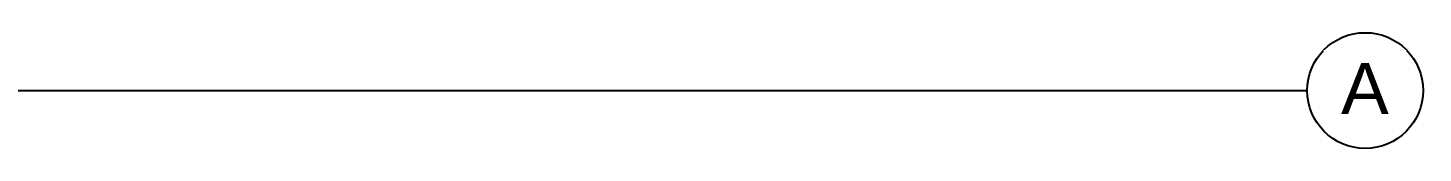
# Model space of a CAD drawing. Header units: inches. Extents: x -3 to 209, y -384 to 20.
# Drawn here: x 188.88 to 203.93, y -253.46 to -252.21 of the extents above; entities that cross this region are included whole.
import ezdxf

# ---------------------------------------------------------------- set-up
doc = ezdxf.new("R2010")
doc.units = ezdxf.units.IN
doc.header["$MEASUREMENT"] = 0
doc.layers.add('NFF-FURN', color=253, linetype='Continuous')
doc.layers.add('S-GRID', color=253, linetype='Continuous', lineweight=9)
doc.layers.add('S-GRID-IDEN', color=253, linetype='Continuous', lineweight=9)
doc.styles.add('Arial_1', font='arial.ttf', dxfattribs={"height": 0.553237})

# ---------------------------------------------------------------- blocks, each defined once
blk = doc.blocks.new('Grid - M_Grid Head - Circle-24584-Borde De Placa SobreCubierta')
at = {"layer": 'S-GRID-IDEN', "linetype": 'ByBlock', "lineweight": -2}
blk.add_circle((0, 0), 0.005, dxfattribs=at)
blk = doc.blocks.new('CB TEC 23-03-2017')
at = {"layer": 'S-GRID', "linetype": 'ByBlock', "lineweight": -2}
blk.add_line((209.833, 5585.171), (294.887, 5585.171), dxfattribs=at)
at = {"layer": 'S-GRID-IDEN', "linetype": 'ByBlock', "lineweight": -2, "xscale": 125, "yscale": 125, "zscale": 125, "rotation": 269.9999999999996}
blk.add_blockref('Grid - M_Grid Head - Circle-24584-Borde De Placa SobreCubierta', (295.512, 5585.171), dxfattribs=at)
at = {"layer": 'S-GRID-IDEN', "linetype": 'ByBlock', "lineweight": -2, "insert": (295.509, 5585.469), "char_height": 0.553, "width": 0.61419, "attachment_point": 2, "line_spacing_factor": 0.938532, "style": 'Arial_1', "bg_fill": 3, "box_fill_scale": 1.25, "bg_fill_color": 0, "bg_fill_transparency": 0}
blk.add_mtext('A', dxfattribs=at)

msp = doc.modelspace()

# ---------------------------------------------------------------- block references
at = {"layer": 'NFF-FURN'}
msp.add_blockref('CB TEC 23-03-2017', (-92.209, -5838.01), dxfattribs=at)

doc.saveas('drawing.dxf')
